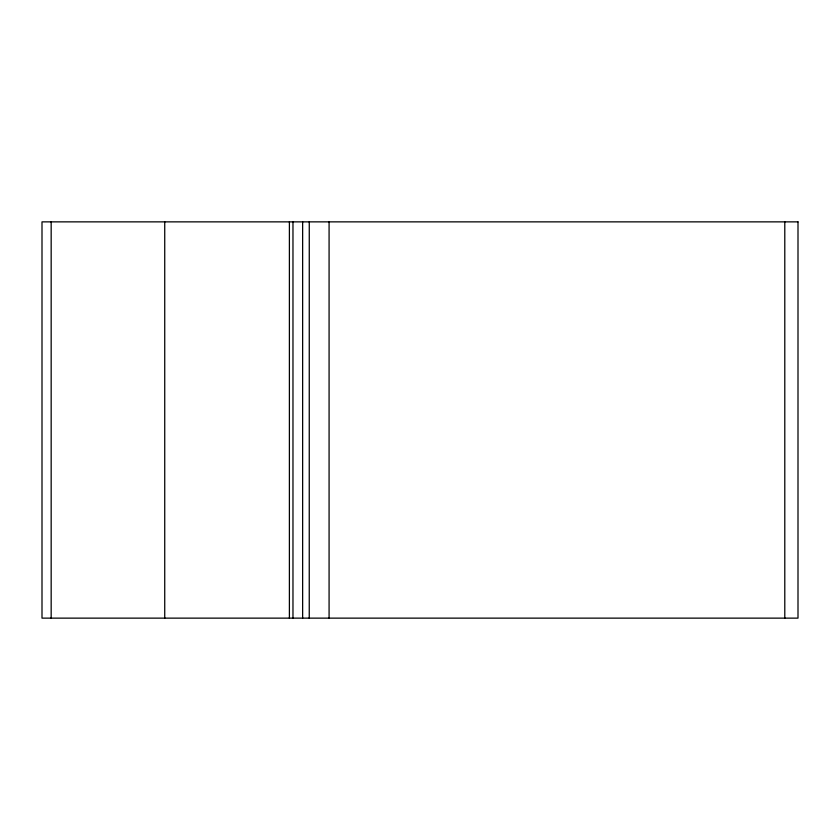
<?xml version="1.0" encoding="UTF-8"?>
<svg xmlns="http://www.w3.org/2000/svg" width="840" height="840" viewBox="0 0 840 840"><rect width="100%" height="100%" fill="white"/><g stroke="black" fill="none" stroke-linecap="round" stroke-linejoin="round"><path stroke-width="1.26" d="M784.791 221.865L784.791 618.135M329.081 221.865L329.081 618.135M309.267 221.865L309.246 618.135M302.642 221.865L302.642 618.135M292.971 221.865L292.971 618.135M289.391 221.865L289.391 618.135M164.734 221.865L164.734 618.135M51.166 221.865L51.166 618.135M798 221.865L42 221.865L42 618.135L798 618.135L798 221.865"/></g></svg>
